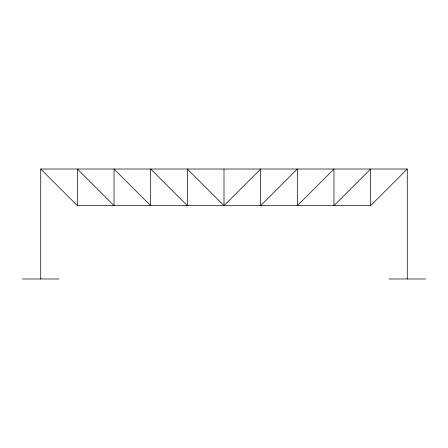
<?xml version="1.0" encoding="UTF-8"?>
<svg xmlns="http://www.w3.org/2000/svg" width="448" height="448" viewBox="0 0 448 448"><rect width="100%" height="100%" fill="white"/><g stroke="black" fill="none" stroke-linecap="round" stroke-linejoin="round"><path stroke-width="0.67" d="M77.381 205.671L77.381 169.019L114.038 205.671L114.038 169.019L150.69 205.671L150.69 169.019L187.348 205.671L187.348 169.019L224 205.671L260.652 169.019L260.652 205.671L297.31 169.019L297.31 205.671L333.962 169.019L333.962 205.671L370.619 169.019L370.619 205.671L77.381 205.671L40.729 169.019L40.729 278.981M370.619 205.671L407.271 169.019L407.271 278.981M40.729 169.019L407.271 169.019M22.4 278.981L59.052 278.981M388.948 278.981L425.6 278.981M224 169.019L224 205.671"/></g></svg>
